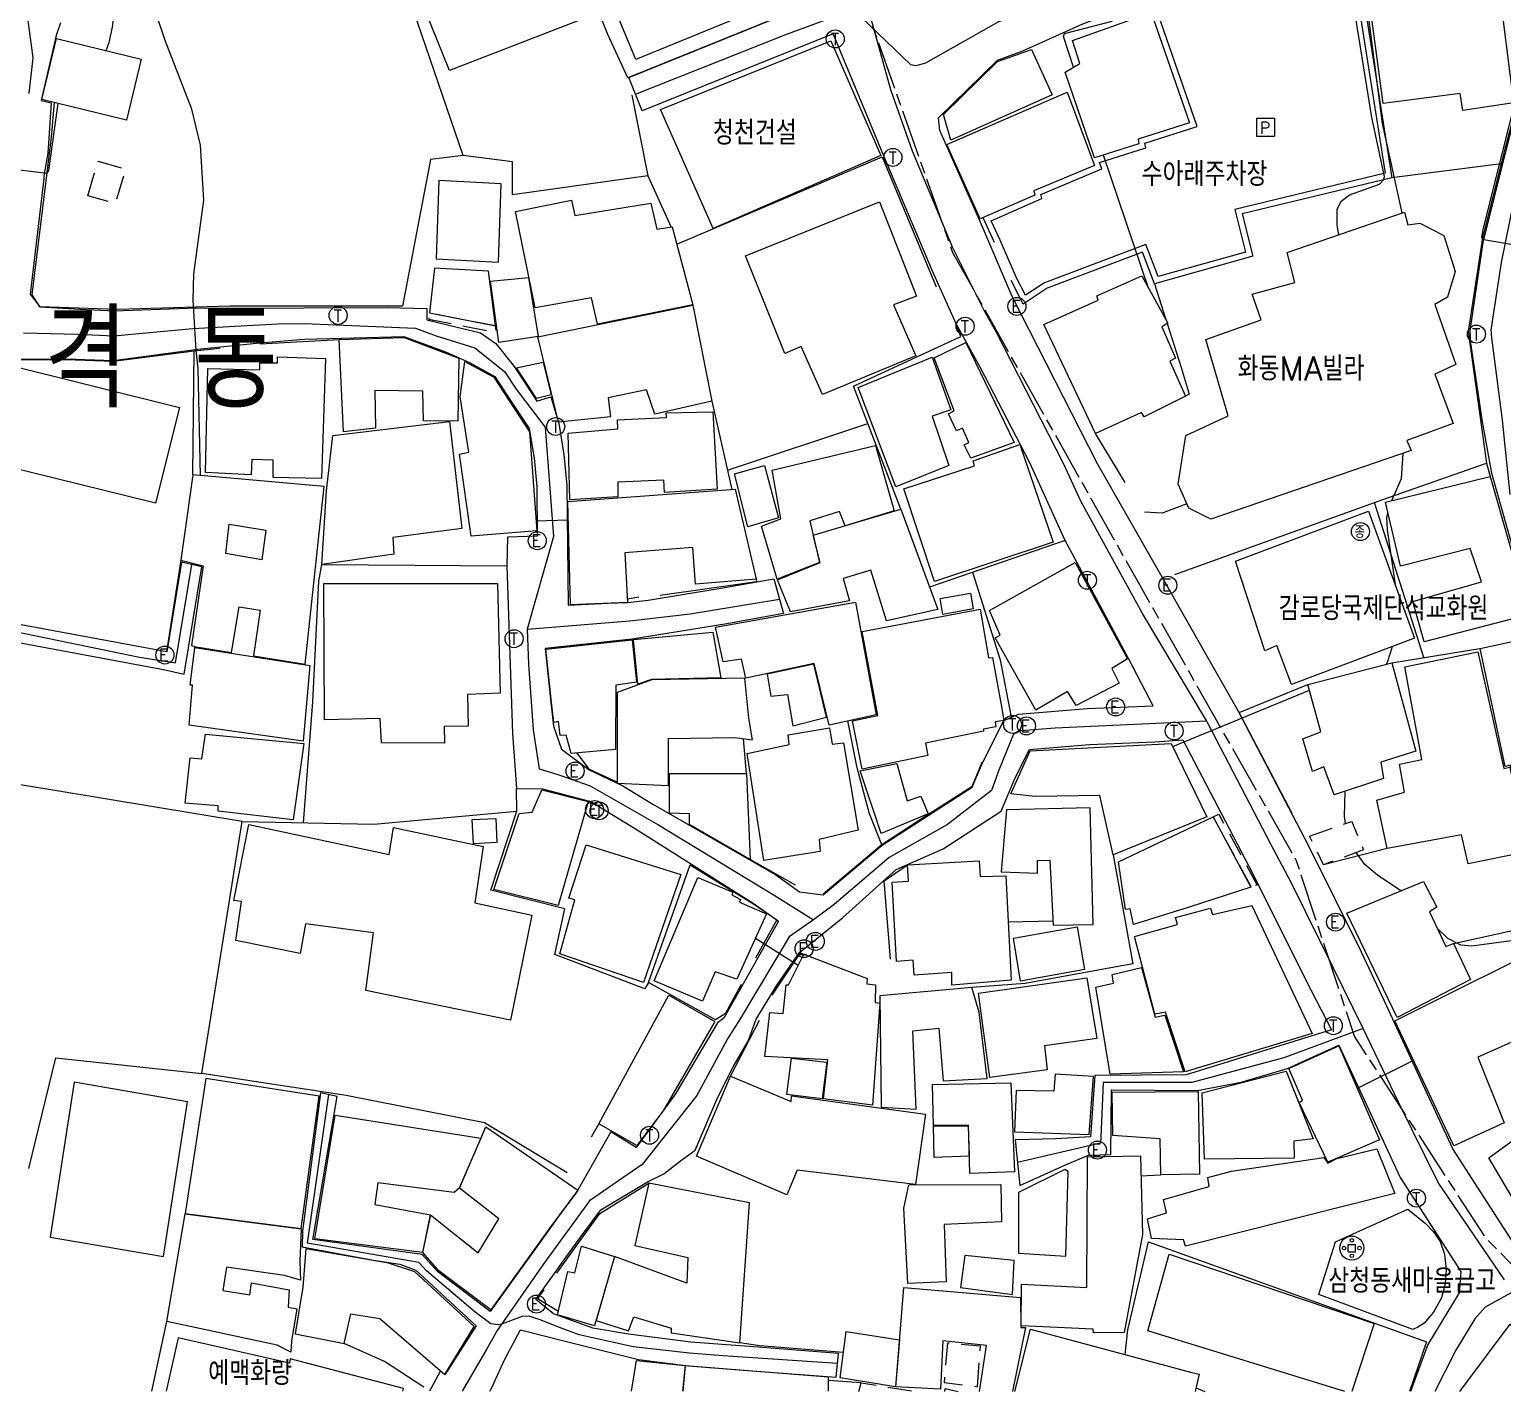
# Model space of a CAD drawing. Header units: feet. Extents: x 197796 to 199821, y 552499 to 555392.
# Drawn here: x 198303.2 to 198426, y 553383.3 to 553496.8 of the extents above; entities that cross this region are included whole.
import ezdxf

# ---------------------------------------------------------------- set-up
doc = ezdxf.new("R2010")
doc.units = ezdxf.units.FT
doc.header["$MEASUREMENT"] = 0
doc.linetypes.add('ANYANG3', pattern=[3, 2, -1])
doc.linetypes.add('JEON', pattern=[12, 4, -0.5, 1, -0.5, 4, -0.5, 1, -0.5])
for name, color, linetype in [('AAA001', 7, 'CONTINUOUS'), ('AAA002', 7, 'CONTINUOUS'), ('AAA004', 7, 'ANYANG3'), ('AAA008', 7, 'CONTINUOUS'), ('AAB124', 7, 'CONTINUOUS'), ('AAB220', 5, 'CONTINUOUS'), ('AAC001', 7, 'CONTINUOUS'), ('AD002', 7, 'CONTINUOUS'), ('AD0022', 1, 'CONTINUOUS'), ('AE230', 7, 'CONTINUOUS'), ('AE2301', 7, 'CONTINUOUS'), ('AZ0202', 7, 'CONTINUOUS'), ('AZ0203', 7, 'CONTINUOUS'), ('CAA001', 7, 'CONTINUOUS'), ('CAA002', 30, 'CONTINUOUS'), ('EA0018', 7, 'JEON'), ('ZC002', 7, 'CONTINUOUS'), ('ZC005', 7, 'CONTINUOUS'), ('ZC251', 7, 'CONTINUOUS')]:
    doc.layers.add(name, color=color, linetype=linetype)
doc.styles.add('GHS', font='ROMANS', dxfattribs={"bigfont": 'NGSW.shx'})
doc.styles.add('NGSW', font='ROMANS.shx', dxfattribs={"bigfont": 'NGSW.shx'})

# ---------------------------------------------------------------- blocks, each defined once
blk = doc.blocks.new('AAB124')
at = {"layer": 'AAB124'}
blk.add_circle((0, 0), 0.75, dxfattribs=at)
at = {"layer": 'AAB124', "style": 'GHS'}
blk.add_text('종', height=1, dxfattribs=at).set_placement((-0.49, -0.53))
blk = doc.blocks.new('AE2301')
at = {"layer": 'AE2301'}
for points in [[(-0.77, 0.83), (0.73, 0.83)], [(-0.77, 0.83), (-0.77, -0.67)], [(0.73, 0.83), (0.73, -0.67)], [(-0.77, -0.67), (0.73, -0.67)]]:
    blk.add_lwpolyline(points, dxfattribs=at)
at = {"layer": 'AE2301', "style": 'GHS'}
blk.add_text('P', height=1, dxfattribs=at).set_placement((-0.51, -0.48))
blk = doc.blocks.new('AAB220')
at = {"layer": 'AAB220'}
for points in [[(-0.3, -0.3), (-0.3, 0.3)], [(-0.3, 0.3), (0.3, 0.3)], [(0.3, -0.3), (0.3, 0.3)], [(-0.3, -0.3), (0.3, -0.3)]]:
    blk.add_lwpolyline(points, dxfattribs=at)
for centre, radius in [((0, 0), 1), ((-0.65, 0), 0.15), ((0, 0.65), 0.15), ((0.65, 0), 0.15), ((0, -0.65), 0.15)]:
    blk.add_circle(centre, radius, dxfattribs=at)
blk = doc.blocks.new('AZ0203')
at = {"layer": 'AZ0203'}
blk.add_circle((0, 0), 0.75, dxfattribs=at)
at = {"layer": 'AZ0203', "style": 'GHS'}
blk.add_text('T', height=1, dxfattribs=at).set_placement((-0.36, -0.52))
blk = doc.blocks.new('AZ0202')
at = {"layer": 'AZ0202'}
blk.add_circle((0, 0), 0.75, dxfattribs=at)
at = {"layer": 'AZ0202', "style": 'GHS'}
blk.add_text('E', height=1, dxfattribs=at).set_placement((-0.5, -0.48))

msp = doc.modelspace()

# ---------------------------------------------------------------- linework, layer by layer
at = {"layer": 'AAA001', "color": 255, "flags": 128}
for points in [[(198362.43, 553506.32), (198365.3, 553499.06), (198353.74, 553494.34), (198351.04, 553500.84), (198350.63, 553500.61), (198349.58, 553503.15), (198354.41, 553505.22), (198355.26, 553503.43)], [(198416.05, 553490.68), (198414.75, 553500.47), (198418.82, 553501.06), (198421.19, 553501.38), (198421.4, 553500.24), (198425.66, 553500.64), (198426.91, 553490.71), (198422.7, 553490.08), (198422.47, 553491.5)], [(198304.23, 553491), (198305.44, 553496.1), (198312.51, 553494.37), (198311.28, 553489.29)], [(198342.29, 553477.43), (198342.52, 553483.97), (198337.33, 553484.25), (198337.1, 553477.72)], [(198348.38, 553482.6), (198348.66, 553481.34), (198354.99, 553482.35), (198355.49, 553480.19), (198356.77, 553480.38), (198358.5, 553473.88), (198350.55, 553472.26), (198350.04, 553474.47), (198345.34, 553473.64), (198343.71, 553481.67)], [(198369.32, 553466.41), (198367.54, 553470.42), (198366.17, 553469.84), (198362.9, 553477.96), (198374.06, 553482.48), (198377.14, 553474.6), (198375.24, 553473.89), (198377.08, 553469.63)], [(198342.05, 553472.13), (198341.47, 553476.68), (198336.97, 553476.94), (198336.54, 553473.22)], [(198342.32, 553470.73), (198341.62, 553475.87), (198344.79, 553476.17), (198345.61, 553471.25)], [(198347.3, 553464.11), (198345.56, 553471.22), (198358.5, 553473.86), (198360.08, 553465.86), (198355.33, 553464.77), (198354.64, 553466.79), (198351.45, 553466.13), (198351.62, 553464.56)], [(198329.02, 553470.99), (198334.42, 553471.16), (198338.98, 553469.44), (198338.9, 553464.19), (198336.04, 553464.2), (198335.99, 553466.68), (198331.98, 553466.73), (198332.04, 553463.6), (198329.38, 553463.29)], [(198317.87, 553459.9), (198318.05, 553468.57), (198322.38, 553468.46), (198322.38, 553469.04), (198323.86, 553469.04), (198323.87, 553469.56), (198327.88, 553469.41), (198327.54, 553459.41), (198323.5, 553459.5), (198323.51, 553460.94), (198321.73, 553460.99), (198321.67, 553459.7)], [(198340.01, 553454.6), (198339.03, 553461.44), (198339.81, 553461.59), (198339.09, 553466.22), (198339.48, 553469.17), (198341.91, 553467.84), (198344.88, 553463.3), (198345.5, 553455.05)], [(198345.46, 553466.08), (198343.79, 553468.64), (198346.02, 553469.11), (198346.69, 553466.38)], [(198375.42, 553458.7), (198372.27, 553467), (198378.44, 553469.51), (198380.01, 553465.14), (198378.46, 553464.6), (198379.85, 553460.49)], [(198327.56, 553452.25), (198327.94, 553458.39), (198328.49, 553463), (198338.21, 553464.15), (198339.24, 553455.25), (198333.47, 553454.5), (198333.57, 553453.09)], [(198348.09, 553463.19), (198352.23, 553463.54), (198352.21, 553464.31), (198356.29, 553464.49), (198356.28, 553464.89), (198360.16, 553464.97), (198360.53, 553458.51), (198356.14, 553458.23), (198356.07, 553459.28), (198352.23, 553459.09), (198352.25, 553457.89), (198348.25, 553457.62)], [(198365.12, 553460.1), (198373.72, 553462.17), (198375.29, 553456.7), (198371.19, 553455.47), (198370.73, 553456.66), (198368.24, 553455.89), (198369.05, 553452.41), (198365.53, 553451.02), (198364.22, 553455.42), (198365.83, 553456.04)], [(198378.64, 553450.82), (198376.1, 553458.54), (198381.98, 553460.47), (198381.87, 553460.87), (198385.76, 553462.23), (198388.54, 553454.11)], [(198361.96, 553459.79), (198364.48, 553460.49), (198365.63, 553456.13), (198363.07, 553455.39)], [(198316.93, 553445.39), (198320.04, 553444.9), (198320.67, 553448.7), (198322.42, 553448.44), (198321.87, 553444.61), (198326.18, 553443.92), (198327.77, 553458.74), (198316.81, 553459.72), (198315.81, 553452.61), (198317.67, 553452.12), (198316.69, 553445.49)], [(198416.26, 553457.43), (198424.97, 553459.57), (198428.26, 553448.06), (198419.46, 553445.79), (198418.54, 553449.15), (198424.25, 553450.78), (198423.32, 553453.56), (198417.49, 553452.11)], [(198348.29, 553448.87), (198348.06, 553457.5), (198362.02, 553458.52), (198363.79, 553451.01), (198358.73, 553450.6), (198358.49, 553453.64), (198352.83, 553453.21), (198353.04, 553449.07)], [(198374.65, 553447.54), (198373.34, 553451.76), (198371.02, 553451.08), (198371.57, 553449.22), (198366.65, 553448.28), (198365.56, 553450.97), (198369.11, 553452.39), (198368.54, 553454.68), (198375.83, 553456.85), (198378.92, 553448.48)], [(198319.55, 553453.16), (198319.84, 553455.61), (198322.9, 553455.11), (198322.56, 553452.63)], [(198332.54, 553437.37), (198332.44, 553439.39), (198327.78, 553439.29), (198327.72, 553450.66), (198342.22, 553450.64), (198342.42, 553441.5), (198339.71, 553441.39), (198339.75, 553438.76), (198337.77, 553438.72), (198337.78, 553437.35)], [(198379.11, 553449.4), (198381.64, 553449.85), (198381.88, 553448.53), (198379.35, 553448.08)], [(198360.38, 553447), (198372.06, 553449.11), (198373.78, 553439.71), (198369.85, 553438.85), (198368.6, 553443.97), (198362.92, 553442.76), (198362.56, 553444.35), (198361.02, 553444.11)], [(198372.61, 553435.18), (198371.82, 553439.19), (198373.93, 553439.65), (198372.61, 553446.65), (198382.44, 553448.52), (198383.16, 553444.45), (198383.47, 553444.48), (198384.2, 553440.53), (198384.42, 553439.24), (198383.71, 553439.11), (198383.75, 553438.69), (198382.72, 553438.51), (198382.73, 553438.33), (198377.89, 553437.35), (198378.08, 553436.3)], [(198346.9, 553439.06), (198346.72, 553440.77), (198346.23, 553445.19), (198351.6, 553445.76), (198353.44, 553445.95), (198353.81, 553442.44), (198352.07, 553442.17), (198352.05, 553436.8), (198348.35, 553436.47), (198347.94, 553438.01), (198347.44, 553437.97), (198347.3, 553439.16)], [(198360.15, 553446.59), (198360.84, 553442.79), (198355.06, 553442.66), (198353.92, 553442.25), (198353.55, 553445.99)], [(198424.14, 553445.23), (198431.39, 553446.83), (198432.07, 553441.91), (198428.85, 553441.03), (198429.29, 553438.97), (198432.08, 553439.33), (198432.5, 553435.68), (198426.91, 553434.54), (198426.65, 553435.52), (198426.22, 553435.39)], [(198316.98, 553445.33), (198326.57, 553443.81), (198326, 553437.52), (198316.49, 553438.84), (198316.77, 553442.17), (198316.59, 553442.18)], [(198416.39, 553428.56), (198415.52, 553432.6), (198417.82, 553433.25), (198417.43, 553435.58), (198419.28, 553435.98), (198417.87, 553443.71), (198423.96, 553444.95), (198426.12, 553435.22), (198426.62, 553435.33), (198428.05, 553428.27), (198423.14, 553427.27), (198422.6, 553429.7)], [(198364.99, 553441.25), (198366.39, 553441.4), (198366.82, 553438.8), (198369.65, 553439.5), (198368.58, 553443.92), (198364.68, 553443.09)], [(198409.77, 553442.22), (198416.78, 553444.05), (198418.78, 553436.68), (198415.87, 553435.75), (198416.08, 553434.4), (198411.98, 553433.04), (198411.12, 553435.37), (198410.17, 553434.98), (198409.36, 553437.7), (198410.86, 553438.3)], [(198356.48, 553433.8), (198356.48, 553437.73), (198361.96, 553437.81), (198363.47, 553437.61), (198363.17, 553439.42), (198362.84, 553442.75), (198355.07, 553442.62), (198352.18, 553441.57), (198352.2, 553434.02)], [(198364.42, 553427.56), (198363.03, 553436.49), (198366.53, 553437.23), (198366.44, 553438.03), (198369.89, 553438.63), (198370.11, 553437.25), (198371.07, 553437.36), (198372.29, 553430.1), (198369.04, 553429.32), (198369.12, 553428.32)], [(198316.17, 553432.35), (198316.59, 553436.11), (198317.56, 553436.04), (198317.85, 553438.1), (198326.05, 553437.31), (198325.18, 553430.96), (198318.92, 553431.68), (198318.91, 553432.12)], [(198363.28, 553427.65), (198358.21, 553430.56), (198358.21, 553431.44), (198356.56, 553431.51), (198356.56, 553434.81), (198362.97, 553434.81)], [(198374.2, 553429.8), (198372.44, 553435.04), (198375.51, 553435.64), (198376.37, 553432.54), (198377.52, 553432.93), (198378.11, 553431.44)], [(198345.9, 553433.44), (198349.77, 553432.48), (198347.27, 553423.82), (198341.89, 553425.13), (198344.01, 553431.48), (198345.11, 553431.59)], [(198340.2, 553428.96), (198340.11, 553430.97), (198342.07, 553431.06), (198342.16, 553429.05)], [(198405.03, 553425.35), (198399.89, 553423.67), (198395.25, 553422.22), (198394.96, 553423.52), (198394.56, 553423.48), (198393.99, 553427.46), (198401.88, 553431.19)], [(198343.28, 553414.26), (198331.24, 553416.73), (198331.88, 553421.54), (198326.19, 553422.29), (198325.75, 553419.82), (198320.38, 553420.9), (198320.87, 553424.14), (198320.23, 553424.22), (198321.47, 553430.55), (198333.19, 553428.05), (198333.54, 553430.32), (198341.02, 553428.72), (198340.32, 553424.02), (198345.06, 553422.99)], [(198354.37, 553417.39), (198347.4, 553419.78), (198348.65, 553424.28), (198348.16, 553424.41), (198349.6, 553428.87), (198357.5, 553426.38)], [(198375.11, 553425.74), (198376.47, 553425.85), (198376.4, 553427.21), (198382.37, 553427.54), (198382.46, 553426.22), (198384.6, 553426.28), (198385.05, 553417.58), (198380.1, 553417.18), (198380.08, 553418.23), (198376.96, 553418), (198376.88, 553419.24), (198375.47, 553419.15)], [(198355.28, 553417.53), (198358.92, 553426.14), (198361.82, 553424.91), (198361.76, 553424.71), (198362.46, 553424.32), (198362.39, 553424.09), (198364.65, 553423.11), (198362.17, 553417.67), (198360.37, 553418.27), (198359.29, 553415.82)], [(198385.82, 553417.51), (198385.22, 553421.09), (198390.55, 553422.04), (198391.14, 553418.46)], [(198364.93, 553414.88), (198366.04, 553414.8), (198366.29, 553417.2), (198366.47, 553417.19), (198367.75, 553419.75), (198373.02, 553417.71), (198373.01, 553417.29), (198373.73, 553417.2), (198373.71, 553415.71), (198374.09, 553415.68), (198373.48, 553407.16), (198369.4, 553407.7), (198369.76, 553410.94), (198364.5, 553411.23)], [(198393.29, 553409.76), (198392.09, 553416.99), (198393.58, 553417.34), (198393.46, 553418.06), (198395.91, 553418.65), (198397.04, 553414.49), (198397.85, 553414.67), (198399.41, 553409.93)], [(198383.27, 553409.48), (198382.31, 553416.49), (198391.35, 553417.77), (198392.18, 553412.71), (198387.82, 553412.11), (198388.03, 553410.1)], [(198353.84, 553403.8), (198350.65, 553405.62), (198356.5, 553416.32), (198360.34, 553414.13), (198356.01, 553406.7)], [(198374.1, 553416.28), (198374.2, 553407.01), (198377.13, 553406.82), (198376.85, 553413.37), (198379.01, 553413.57), (198379.37, 553409.18), (198383.05, 553409.39), (198382.37, 553414.93), (198381.76, 553416.96)], [(198366.72, 553411.09), (198369.68, 553410.75), (198369.29, 553407.7), (198366.33, 553408.06)], [(198401.17, 553402.65), (198400.97, 553408.2), (198407.98, 553410.01), (198410.23, 553404.37), (198408.61, 553404.16), (198408.64, 553402.74)], [(198327.35, 553407.91), (198317.89, 553409.4), (198316.18, 553398.13), (198325.84, 553396.88)], [(198358.79, 553402.92), (198361.64, 553409.57), (198366.7, 553407.46), (198366.72, 553407.95), (198377.89, 553406.42), (198377.05, 553400.55), (198367.2, 553401.74), (198366.34, 553399.68)], [(198385.31, 553401.6), (198381.6, 553401.48), (198381.47, 553405.49), (198378.57, 553405.48), (198378.49, 553408.88), (198385, 553409.02)], [(198391.55, 553404.72), (198391.91, 553409.54), (198388.7, 553409.75), (198388.59, 553408.33), (198385.45, 553408.38), (198385.33, 553404.93)], [(198393.51, 553404.64), (198393.45, 553408.25), (198400.64, 553408.29), (198400.75, 553401.4), (198397.51, 553401.36), (198397.46, 553404.36)], [(198335.96, 553394.88), (198326.98, 553396.03), (198328.68, 553406.33), (198340.82, 553404.42), (198339.01, 553400.25), (198338.61, 553399.89), (198332.23, 553400.69), (198331.97, 553398.88), (198336.61, 553398.03)], [(198378.63, 553402.79), (198378.57, 553405.44), (198381.45, 553405.45), (198381.55, 553402.9)], [(198385.86, 553388.78), (198385.9, 553392.23), (198391.34, 553391.97), (198391.41, 553402.85), (198395.81, 553402.93), (198396, 553396.38), (198394.45, 553388.2), (198391.91, 553388.17), (198391.88, 553388.5)], [(198385.66, 553394.82), (198389.61, 553394.57), (198389.8, 553401.64), (198389.51, 553401.81), (198385.65, 553399.88)], [(198353.12, 553388.36), (198353.57, 553389.53), (198356.7, 553388.57), (198356.69, 553388.18), (198362.41, 553387.35), (198363.22, 553399.01), (198354.82, 553400.65), (198353.66, 553395.47), (198358.09, 553394.47), (198357.99, 553392.33), (198351.97, 553394.55), (198350.44, 553389.22)], [(198384.17, 553400.55), (198384.23, 553397.45), (198379.44, 553397.21), (198379.62, 553392.43), (198376.41, 553392.29), (198376.09, 553398.59), (198376.51, 553400.53)], [(198314.63, 553389.14), (198316.16, 553398.1), (198325.83, 553396.86), (198325.74, 553394.15), (198325.77, 553392.58), (198324.44, 553392.97), (198319.61, 553393.67), (198319.31, 553391.7), (198321.55, 553391.34), (198321.69, 553392.34), (198324.84, 553391.76), (198324.75, 553390.31), (198325.47, 553390.18), (198325.03, 553387.5), (198324.99, 553386.57), (198323.85, 553387.15)], [(198347.22, 553389.69), (198348.06, 553393.3), (198348.67, 553393.19), (198349.22, 553395.41), (198351.96, 553394.55), (198350.29, 553388.76)], [(198381.17, 553394.62), (198380.8, 553391.97), (198385.16, 553391.38), (198385.28, 553394.22)], [(198375.4, 553383.69), (198370.79, 553384.43), (198371.29, 553388.3), (198375.73, 553387.61)]]:
    msp.add_lwpolyline(points, close=True, dxfattribs=at)
for points in [[(198412.86, 553383.3), (198396.42, 553388.34), (198398.22, 553394.74), (198415.3, 553388.97), (198413.43, 553383.3)], [(198382.41, 553383.3), (198382.98, 553387.14), (198379.34, 553387.53), (198379.15, 553383.49), (198375.42, 553383.69), (198376.09, 553391.97), (198385.81, 553391.14), (198385.85, 553388.62), (198386.23, 553388.62), (198385.15, 553383.3)], [(198385.35, 553383.3), (198386.65, 553388.48), (198400.11, 553384.89), (198400.71, 553384.73), (198400.39, 553383.3)], [(198353.38, 553383.31), (198353.79, 553385.89), (198357.85, 553385.45), (198357.64, 553383.31)], [(198369.82, 553383.31), (198369.81, 553384.5), (198357.86, 553385.43), (198357.67, 553383.31)]]:
    msp.add_lwpolyline(points, dxfattribs=at)
at = {"layer": 'AAA002', "color": 255, "flags": 128}
msp.add_lwpolyline([(198418.39, 553461.73), (198401.69, 553456.02), (198399.85, 553456.94), (198398.96, 553458.94), (198399.59, 553462.98), (198403.14, 553464.64), (198401.27, 553470.98), (198405.88, 553472.62), (198405.13, 553474.76), (198408.69, 553475.74), (198408.04, 553478.24), (198417.82, 553481.6), (198418.12, 553480.54), (198419.11, 553480.7), (198421.11, 553479.66), (198422.05, 553476.65), (198421.42, 553474.53), (198420.35, 553473.92), (198422.12, 553468.91), (198420.37, 553468.11), (198421.89, 553463.99), (198418.04, 553462.56)], close=True, dxfattribs=at)
at = {"layer": 'AAA004', "color": 255, "flags": 128}
for points in [[(198308.04, 553482.97), (198308.91, 553485.85), (198311.2, 553485.2), (198310.33, 553482.32)], [(198342.05, 553472.12), (198336.54, 553473.19), (198336.48, 553472.7), (198342.12, 553471.59)], [(198405.05, 553425.36), (198401.89, 553431.2), (198402.35, 553431.42), (198405.54, 553425.51)], [(198409.92, 553429.58), (198413.43, 553430.82), (198414.41, 553428.46), (198411.08, 553427.2)], [(198382.24, 553383.69), (198382.48, 553387.06), (198379.72, 553387.33), (198379.44, 553384.05)]]:
    msp.add_lwpolyline(points, close=True, dxfattribs=at)
for points in [[(198372.34, 553383.3), (198372.52, 553384.01), (198377.05, 553383.3)], [(198379.5, 553383.3), (198379.54, 553383.54), (198380.62, 553383.3)]]:
    msp.add_lwpolyline(points, dxfattribs=at)
at = {"layer": 'AAA008', "color": 255, "flags": 128}
for points in [[(198338.22, 553493.41), (198333.63, 553504.79), (198344.71, 553509.27), (198349.5, 553497.77)], [(198392, 553486.13), (198389.53, 553493.28), (198390.77, 553494.01), (198390.14, 553495.93), (198396.71, 553498.25), (198399.91, 553489.06), (198395.62, 553487.69), (198395.69, 553487.31)], [(198360.19, 553480.26), (198355.81, 553490.17), (198370, 553495.9), (198374.17, 553486.32)], [(198379.4, 553489.76), (198383.89, 553494.18), (198386.74, 553495.17), (198388.45, 553491.39), (198380.02, 553487.61)], [(198382.46, 553481.05), (198379.68, 553487.24), (198389.71, 553491.6), (198392, 553485.51), (198386.94, 553483.38), (198387.02, 553483.03)], [(198392.08, 553463.15), (198387.77, 553472.25), (198392.28, 553474.26), (198392.17, 553474.63), (198395.93, 553476.3), (198398.11, 553472.35), (198397.61, 553472.06), (198398.75, 553469.45), (198398.27, 553469.19), (198399.56, 553466.27), (198396.14, 553464.56), (198395.91, 553464.9)], [(198378.61, 553469.47), (198381.26, 553470.74), (198385.28, 553462.42), (198381.68, 553461.09), (198381.13, 553462.21), (198381.52, 553462.4), (198380.98, 553463.61), (198380.47, 553463.38), (198379.82, 553464.8), (198380.29, 553465.06)], [(198313.7, 553457.34), (198300.96, 553460.48), (198298.53, 553450.22), (198286.54, 553453.24), (198288.63, 553461.67), (198290.14, 553461.27), (198292.05, 553468.9), (198300.26, 553466.96), (198300.85, 553469.03), (198315.69, 553465.33)], [(198403.73, 553452.51), (198414.82, 553456.69), (198418.66, 553446.1), (198408.4, 553442.23), (198407.18, 553445.49), (198406.19, 553445.05)], [(198387.09, 553440.08), (198383.71, 553446.12), (198384.13, 553446.34), (198383.24, 553448.39), (198390.37, 553452.4), (198394.73, 553444.37), (198393.43, 553443.58), (198394.04, 553442.33), (198390.45, 553440.48), (198389.74, 553441.65)], [(198393.55, 553428.03), (198392.42, 553432.99), (198387.05, 553432.89), (198385.01, 553433.12), (198386.61, 553436.7), (198398.38, 553437.32), (198401.34, 553431.21)], [(198387.24, 553426.51), (198387.23, 553427.56), (198388.25, 553427.58), (198388.55, 553422.17), (198391.88, 553422.22), (198391.63, 553431.96), (198384.64, 553431.79), (198384.2, 553426.61)], [(198413.02, 553423.16), (198419.41, 553425.82), (198420.54, 553423.68), (198419.93, 553423.27), (198421.29, 553420.39), (198421.93, 553420.64), (198423.34, 553417.63), (198417.21, 553414.46)], [(198410.14, 553413.15), (198399.55, 553409.93), (198397.91, 553414.93), (198397.03, 553414.75), (198395.33, 553421.23), (198398.9, 553422.23), (198398.75, 553422.82), (198401.67, 553423.59), (198401.82, 553423.07), (198405.11, 553423.81)], [(198421.95, 553403.76), (198417.03, 553414.2), (198431.62, 553421.47), (198435.89, 553412.22), (198430.99, 553410.13), (198429.39, 553413.57), (198423.94, 553411.16), (198426.13, 553405.7)], [(198304.92, 553396.17), (198314.37, 553394.55), (198316.36, 553407.45), (198306.9, 553409.07)], [(198424.86, 553402.76), (198434.61, 553409.85), (198438.35, 553404.84), (198435.97, 553402.97), (198436.62, 553401.98), (198433.44, 553399.45), (198432.18, 553400.94), (198427.77, 553397.82)], [(198341.64, 553390.09), (198337.32, 553393.34), (198335.97, 553394.88), (198336.63, 553398.01), (198340.59, 553394.84), (198342.31, 553397.69), (198339.03, 553400.24), (198341.23, 553405.36), (198348.91, 553400.09), (198346.57, 553396.95)], [(198415.53, 553403.52), (198417.02, 553399.79), (198399.57, 553395.4), (198399.41, 553395.95), (198396.73, 553396.04), (198396.41, 553397.7), (198397.98, 553398.18), (198397.75, 553399.31), (198401.55, 553400.39), (198401.43, 553401.12), (198403.4, 553401.65), (198411.11, 553402.81), (198411.45, 553402.33), (198412.18, 553402.72)], [(198412.09, 553395.78), (198418.11, 553398.5), (198419.56, 553397.33), (198420.25, 553396.6), (198420.8, 553395.81), (198421.17, 553394.73), (198421.32, 553393.44), (198421.22, 553392.26), (198420.91, 553391.09), (198420.24, 553389.91), (198419.47, 553389), (198418.95, 553388.66), (198418.58, 553388.48), (198418.54, 553388.45), (198410.7, 553391.37)], [(198329.42, 553387.29), (198329.99, 553389.77), (198332.4, 553389.39), (198337.82, 553384.71), (198340.27, 553388.71), (198335.33, 553393.28), (198333.13, 553394), (198326.24, 553395.19), (198325.97, 553392), (198325.35, 553388.11)]]:
    msp.add_lwpolyline(points, close=True, dxfattribs=at)
for points in [[(198408.2, 553410.21), (198412.36, 553412.11), (198415.74, 553404.26), (198411.43, 553402.42), (198409.04, 553407.39), (198409.32, 553407.57), (198408.2, 553410.21)], [(198334.32, 553383.31), (198334.38, 553383.54), (198324.93, 553386.02), (198324.86, 553385.65), (198315.57, 553387.78), (198314.58, 553383.32)]]:
    msp.add_lwpolyline(points, dxfattribs=at)
at = {"layer": 'AAC001', "color": 255, "flags": 128}
for points in [[(198353.4, 553491.35), (198354.74, 553484.64), (198343.46, 553483.06), (198343.45, 553485.8), (198339.35, 553486.34), (198332.79, 553505.52), (198344.55, 553511.9), (198348.29, 553514.23)], [(198370.4, 553500.25), (198370.51, 553499.85), (198366.78, 553498.34), (198353.07, 553492.81), (198351.42, 553496.43), (198348.17, 553504.57), (198344.94, 553512.14)], [(198425.92, 553501.44), (198427.71, 553495.79), (198427.8, 553492.93), (198426.23, 553486.98), (198424.34, 553479.46), (198423.15, 553471.65), (198424.68, 553460.69)], [(198414.21, 553500.74), (198416.78, 553484.48), (198404.3, 553481.46), (198405.18, 553477.93), (198396.99, 553475.63), (198395.99, 553478.28), (198388.05, 553475.28), (198386.04, 553473.95), (198385.04, 553475.91)], [(198339.35, 553486.34), (198336.63, 553486), (198334.3, 553473.78), (198319.89, 553473.77), (198310.5, 553473.5), (198304.04, 553473.71), (198303.4, 553474.71), (198305.01, 553487.86), (198305.27, 553490.75)], [(198357.15, 553478.95), (198374.29, 553486.23), (198378.79, 553475.38)], [(198425.89, 553485.63), (198416.78, 553484.48)], [(198354.74, 553484.64), (198356.68, 553480.37)], [(198383.66, 553479.07), (198382.69, 553481.15)], [(198396.99, 553475.63), (198397.94, 553472.65)], [(198375.83, 553456.85), (198371.89, 553467.09), (198380.83, 553471.24), (198380.45, 553472.25)], [(198398.05, 553472.32), (198399.21, 553468.67), (198399.89, 553466.44), (198399.56, 553466.27)], [(198297.91, 553470.71), (198297.8, 553470.33), (198301.34, 553469.32), (198307.01, 553469.3), (198310.2, 553469.2), (198316.92, 553470.05)], [(198316.81, 553459.72), (198316.92, 553470.05), (198319.07, 553470.28)], [(198322.41, 553470.62), (198329.02, 553470.99)], [(198360.08, 553465.86), (198361.75, 553458.5)], [(198361.39, 553460.11), (198373.08, 553463.98)], [(198394.55, 553459.08), (198392.08, 553463.15)], [(198398.68, 553451.4), (198416.03, 553457.65), (198424.68, 553460.69), (198424.97, 553459.57)], [(198399.69, 553457.29), (198397.64, 553456.52), (198396.15, 553456.59)], [(198419.44, 553444.48), (198415.34, 553457.4)], [(198389.53, 553454.25), (198378.23, 553450.35)], [(198315.81, 553452.61), (198314.62, 553444.96)], [(198326.03, 553430.71), (198326.82, 553440.78), (198327.3, 553450.85), (198327.56, 553452.25)], [(198327.56, 553452.25), (198342.98, 553452.13), (198343.46, 553438.15)], [(198363.79, 553451.01), (198363.8, 553450.8), (198355.77, 553449.64)], [(198381.82, 553451.59), (198384.13, 553444.28), (198385.04, 553439.5)], [(198353.99, 553449.5), (198353.02, 553449.35)], [(198416.78, 553444.05), (198424.29, 553445.27)], [(198408.47, 553431.49), (198404.05, 553439.9), (198409.77, 553442.22)], [(198374.26, 553428.88), (198373.24, 553431.45), (198372.19, 553435.29), (198371.41, 553439.19)], [(198362.97, 553434.81), (198362.73, 553437.71)], [(198352.2, 553434.09), (198349.88, 553435.16), (198348.84, 553436.51)], [(198382.62, 553435.76), (198382.6, 553435.73), (198381.76, 553433.71), (198377.71, 553431.11), (198374.26, 553428.87), (198369.35, 553424.76)], [(198320.91, 553430.81), (198302.26, 553433.9), (198301.51, 553428.04), (198292.46, 553428.76), (198291.7, 553424.53)], [(198348.01, 553401.52), (198341.12, 553405.68), (198329.58, 553407.98), (198317.55, 553409.79), (198320.91, 553430.81), (198331.89, 553430.6), (198343.81, 553431.68), (198343.8, 553433.55)], [(198354.8, 553417.4), (198354.49, 553416.86), (198346.98, 553419.71), (198347.83, 553423.54), (198341.66, 553425.09), (198343.81, 553431.68)], [(198416.39, 553428.56), (198411.08, 553427.2)], [(198362.53, 553417.22), (198361.19, 553414.78), (198360.38, 553414.27), (198354.8, 553417.4), (198358.26, 553427.19), (198363.65, 553423.9), (198365.5, 553422.6), (198363.73, 553419.42)], [(198367.06, 553425.5), (198363.28, 553427.65)], [(198374.98, 553419.34), (198374.44, 553425.87), (198376.4, 553427.21)], [(198393.55, 553428.03), (198395.17, 553418.94), (198386.21, 553417.31), (198381.76, 553416.96)], [(198388.53, 553422.5), (198384.8, 553422.42)], [(198421.93, 553420.64), (198430.98, 553422.65), (198431.62, 553421.47)], [(198365.1, 553416.34), (198367.47, 553419.86), (198367.75, 553419.75)], [(198361.64, 553409.57), (198364.05, 553414.24)], [(198303.14, 553401.89), (198305.37, 553411.11), (198317.55, 553409.79)], [(198350.65, 553405.62), (198350.01, 553404.49)], [(198347.15, 553393.16), (198349.42, 553396.3), (198350.74, 553398.13), (198354.82, 553400.65)], [(198395.86, 553401.27), (198397.51, 553401.36)], [(198394.53, 553386.38), (198394.77, 553388.43), (198396.48, 553395.78), (198419.66, 553387.42), (198418.26, 553383.3)], [(198347.29, 553389.97), (198345.54, 553391.02), (198346.09, 553391.76)], [(198313.4, 553383.32), (198314.63, 553389.14)], [(198336.08, 553383.65), (198332.78, 553385.78), (198329.42, 553387.29)], [(198371.06, 553386.54), (198364.09, 553387.11), (198362.41, 553387.35)], [(198372.52, 553384.01), (198369.81, 553384.21)], [(198400.46, 553383.61), (198401.19, 553383.3)]]:
    msp.add_lwpolyline(points, dxfattribs=at)
at = {"layer": 'AD002', "color": 255, "flags": 128}
for points in [[(198353.71, 553491.45), (198366.26, 553496.42), (198371.23, 553498.25), (198371.87, 553498.22), (198372.58, 553497.82), (198376.64, 553493.92), (198377.13, 553493.83), (198377.93, 553494.05), (198384.02, 553497.51), (198390.14, 553499.75), (198393.61, 553501.05), (198397.1, 553501.48), (198407.74, 553502.78), (198412.29, 553503.33), (198420.24, 553504.41), (198422.85, 553504.78), (198426, 553506.69), (198427.81, 553509)], [(198426.17, 553392.61), (198420.63, 553400.72), (198417.32, 553407.42), (198414.38, 553413.56), (198411.9, 553418.58), (198408.41, 553425.67), (198406.69, 553428.93), (198401.44, 553439), (198401.34, 553439.18), (198396, 553448.15), (198390.87, 553457.46), (198389.41, 553460.67), (198383.79, 553471.62), (198382.8, 553473.41), (198380.18, 553478.64), (198376.82, 553486.7), (198375, 553491.82), (198372.95, 553499.22)], [(198303, 553498.01), (198303.48, 553494.48), (198303.12, 553491.51)], [(198427.07, 553483.16), (198425.89, 553477.4), (198425.03, 553471.77), (198425.05, 553471.54), (198425.05, 553471.35), (198425.97, 553464.28), (198426.61, 553458.08)], [(198302.69, 553471.54), (198307.21, 553471.44), (198310.23, 553471.31), (198316.82, 553471.91), (198323.86, 553472.3), (198326.1, 553472.32), (198335.36, 553471.94), (198337.09, 553471.31), (198340.33, 553470.31), (198342.79, 553468.33), (198343.77, 553466.84), (198346.19, 553463.69), (198346.52, 553459.29), (198346.87, 553454.58), (198344.67, 553446.84), (198344.8, 553443.94), (198345.17, 553438.45), (198345.67, 553435.19), (198347.25, 553434.73), (198349.93, 553433.79), (198355.57, 553430.55), (198365.29, 553424.67), (198368.55, 553422.62)], [(198244.2, 553457.69), (198260.72, 553454.04), (198268.57, 553450.85), (198275.38, 553448.73), (198280.73, 553446.87), (198284.48, 553450.67), (198285.45, 553451.04), (198287.03, 553450.83), (198294.48, 553449.23), (198295.23, 553448.93), (198297.23, 553447.75), (198297.92, 553447.49), (198305.64, 553445.9), (198312.35, 553444.52), (198315.36, 553444.03), (198316.71, 553452.24)], [(198344.67, 553446.84), (198351.52, 553447.41), (198353.24, 553447.53), (198358.27, 553448.13), (198365.72, 553449.36)], [(198401.34, 553439.18), (198388.7, 553438.59), (198385.84, 553438.36), (198385.22, 553438.1), (198384.01, 553435.09), (198383.4, 553433.4), (198379.72, 553430.57), (198374.87, 553427.82), (198370.27, 553423.89), (198368.55, 553422.62), (198366.52, 553421.2), (198362.43, 553414.37), (198361.4, 553412.69), (198358.82, 553407.98), (198354.26, 553402.22), (198349.89, 553399.19), (198346.07, 553393.97), (198342.17, 553388.38), (198341.33, 553386.84), (198339.25, 553383.31)], [(198414.38, 553413.56), (198407.77, 553411.11), (198400.09, 553409.04), (198392.7, 553409.05), (198392.52, 553404.49), (198392.49, 553404), (198385.57, 553402.37)], [(198370.56, 553385.62), (198361.01, 553386.27), (198358.22, 553386.49), (198353.53, 553387.01), (198349.01, 553388.03), (198347.37, 553388.62), (198345.78, 553389.28), (198344.84, 553389.56), (198344.27, 553389.55), (198342.55, 553388.9), (198342.28, 553388.86), (198341.65, 553388.93), (198340.36, 553389.91), (198336.3, 553393.36), (198335.66, 553394.06), (198326.37, 553395.66), (198328.14, 553408.04)], [(198426.74, 553391.53), (198424.55, 553390.31), (198423.71, 553389.34), (198422.1, 553386.73), (198420.37, 553383.3)]]:
    msp.add_lwpolyline(points, dxfattribs=at)
at = {"layer": 'AD0022', "color": 255, "flags": 128}
for points in [[(198427.96, 553394.07), (198421.86, 553403.53), (198419.57, 553408.51), (198416.36, 553415.43), (198414.24, 553419.93), (198409.83, 553428.82), (198403.96, 553440.03), (198397.17, 553451.95), (198392.23, 553460.63), (198385.13, 553474.57), (198382.46, 553480.82), (198379.08, 553488.41), (198378.99, 553489.47), (198383.89, 553494.27), (198386.02, 553495.05), (198391.01, 553497.3), (198393.87, 553498.38), (198400.84, 553499.25), (198410.14, 553500.9), (198418.76, 553501.46), (198423.43, 553501.98), (198425.72, 553502.2), (198427.05, 553498.24)], [(198305.76, 553497.39), (198305.42, 553496.33), (198304.16, 553490.93), (198305, 553490.71), (198304.71, 553486.52), (198304.39, 553484.65), (198304.39, 553484.41), (198303.23, 553474.77), (198304.04, 553473.71), (198307.41, 553473.53), (198310.26, 553473.38), (198316.39, 553473.61), (198326.07, 553473.62), (198333.03, 553473.66), (198336.33, 553473.57), (198336.31, 553472.64), (198340.78, 553471.55), (198342.08, 553470.67), (198343.59, 553468.74), (198344.52, 553467.34), (198345.5, 553465.85), (198346.66, 553466.22), (198347.31, 553464), (198347.75, 553461.42), (198347.98, 553458.83), (198348.09, 553448.86), (198351.45, 553449), (198353.04, 553449.07), (198354.77, 553449.26), (198360.83, 553450.26), (198365.26, 553451.05), (198366.05, 553448.14), (198361.34, 553447.3), (198353.44, 553446), (198351.6, 553445.81), (198346.18, 553445.23), (198346.67, 553440.77), (198346.88, 553438.75), (198347.54, 553436.83), (198349.86, 553435.12), (198352.66, 553433.78), (198355.15, 553432.26), (198365.41, 553426.36), (198367.39, 553424.94), (198369.36, 553424.71), (198374.29, 553428.83), (198377.74, 553431.07), (198381.8, 553433.68), (198382.65, 553435.71), (198384.42, 553439.24), (198385.66, 553439.76), (198391.38, 553440.22), (198396.89, 553440.45), (198394.84, 553444.35), (198389.51, 553454.29), (198386.59, 553460.71), (198382.46, 553468.68), (198380.48, 553472.25), (198378.47, 553476.69), (198374.46, 553486.23), (198370.19, 553496.48), (198354.27, 553490.06), (198353.15, 553492.84), (198366.78, 553498.34)], [(198427.86, 553492.9), (198425.94, 553485.44), (198424.37, 553479.07), (198423.27, 553471.72), (198423.3, 553471.25), (198423.31, 553470.88), (198424.32, 553464.14), (198425.08, 553459.86), (198428.41, 553448.07)], [(198297.99, 553470.32), (198301.35, 553469.37), (198307.01, 553469.35), (198310.2, 553469.25), (198317.23, 553470.19)], [(198317.23, 553470.19), (198322.39, 553470.72), (198326.12, 553471.02), (198334.4, 553471.24), (198337.86, 553469.97), (198339.88, 553469.07), (198341.98, 553467.91), (198343.02, 553466.33), (198344.85, 553463.58), (198345.27, 553461.1), (198345.48, 553458.71), (198345.53, 553454.59), (198343.04, 553454.51), (198342.98, 553452.13), (198343.37, 553440.61), (198343.46, 553438.15), (198343.8, 553433.55), (198345.96, 553433.53), (198350, 553432.47), (198353.85, 553430.13), (198363.6, 553423.96), (198365.65, 553422.51), (198361.08, 553414.42), (198360.54, 553414.03), (198357.04, 553408.12), (198353.76, 553403.63), (198351.67, 553404.93), (198348.82, 553399.93), (198347.28, 553397.85), (198345.89, 553395.92), (198343.38, 553392.43), (198341.6, 553389.95), (198337.2, 553393.3), (198335.93, 553394.71), (198326.81, 553395.96), (198328.84, 553407.89), (198327.44, 553408.18), (198325.94, 553396.65), (198325.92, 553395.36), (198331.86, 553394.23), (198334.07, 553393.92), (198335.4, 553393.41), (198340.44, 553388.77), (198337.82, 553384.68), (198337.45, 553385.01), (198336.53, 553383.31)], [(198298.51, 553446.42), (198314.36, 553443.48), (198316.09, 553443.1), (198317.56, 553452.04), (198315.87, 553452.43), (198314.64, 553444.96), (198297.95, 553448.04)], [(198341.6, 553383.31), (198342.82, 553386), (198344.14, 553388.43), (198347.86, 553387.48), (198353.96, 553385.95), (198358.14, 553385.42), (198363.77, 553384.98), (198370.46, 553384.48), (198370.63, 553386.47), (198363.93, 553386.98), (198358.34, 553387.41), (198353.14, 553388.07), (198350.17, 553388.58), (198346.88, 553389.76), (198345.4, 553390.97), (198347.92, 553394.46), (198349.3, 553396.38), (198350.83, 553398.45), (198354.76, 553400.81), (198356.09, 553401.43), (198357.48, 553402.51), (198358.69, 553403.42), (198360.59, 553407.83), (198361.86, 553410.37), (198363.12, 553412.5), (198363.78, 553414.33), (198365.53, 553417.2), (198367.39, 553419.89), (198370.97, 553422.79), (198375.44, 553426.8), (198379.37, 553428.54), (198384.21, 553431.66), (198385.38, 553434.46), (198386.56, 553436.82), (198391.56, 553437.23), (198397.02, 553437.45), (198399.35, 553437.61), (198405.2, 553426.46), (198409.6, 553417.58), (198411.74, 553413.45), (198399.62, 553409.7), (198392.01, 553409.64), (198391.64, 553404.53), (198388.75, 553404.35), (198385.38, 553404.28)], [(198385.38, 553404.28), (198385.76, 553400.46), (198389.5, 553402.17), (198391.48, 553403), (198393.34, 553403.05), (198393.39, 553408.45), (198400.56, 553408.38), (198404.21, 553409.07), (198408.08, 553410.22), (198412.36, 553412.17), (198415.03, 553406.41), (198417.47, 553401.12), (198422.52, 553393.29), (198422.4, 553391.53), (198419.79, 553387.2), (198418.33, 553383.3)], [(198422.44, 553383.3), (198426.64, 553388.91), (198431.17, 553383.29)]]:
    msp.add_lwpolyline(points, dxfattribs=at)
at = {"layer": 'AE230', "color": 255, "flags": 128}
msp.add_lwpolyline([(198397.31, 553498.04), (198413.79, 553500.18), (198416.21, 553484.86), (198403.69, 553481.83), (198404.57, 553478.28), (198397.3, 553476.24), (198396.28, 553478.92), (198387.82, 553475.73), (198386.23, 553474.68), (198385.48, 553476.14), (198384.12, 553479.28), (198383.36, 553480.89), (198387.6, 553482.74), (198387.52, 553483.08), (198392.59, 553485.22), (198392.39, 553485.76), (198396.26, 553486.96), (198396.19, 553487.35), (198400.55, 553488.74), (198397.31, 553498.04)], dxfattribs=at)
at = {"layer": 'CAA001', "color": 255, "elevation": 45, "flags": 128}
for points in [[(198412.35, 553479.72), (198412.23, 553480.53), (198412.21, 553481.84), (198412.54, 553482.52), (198413.26, 553483.05), (198415.76, 553483.95), (198416.12, 553484.32), (198416.18, 553484.58), (198415.12, 553489.51), (198413.46, 553499.71), (198413.32, 553499.97), (198413.11, 553500.05), (198412.2, 553500.05), (198405.74, 553499.26), (198404.88, 553499.26), (198404.67, 553499.87), (198403.99, 553503.84), (198403.64, 553505.26)], [(198416.79, 553457.56), (198417.58, 553459.41), (198417.72, 553461.5)], [(198417.11, 553450.37), (198416.42, 553455.13), (198416.37, 553456.18), (198416.46, 553456.56)], [(198416.32, 553443.93), (198416.45, 553444.18), (198416.84, 553445.41)], [(198412.92, 553430.64), (198412.83, 553431.24), (198412.88, 553433.34)], [(198417.52, 553425.03), (198415.58, 553426.33), (198414.54, 553427.23), (198413.8, 553428.23)], [(198430.13, 553420.73), (198429.26, 553420.96), (198428.45, 553421.02), (198427.34, 553420.95), (198423.45, 553420.42), (198422.53, 553420.51), (198421.46, 553421.06), (198420.58, 553421.89)]]:
    msp.add_lwpolyline(points, dxfattribs=at)
at = {"layer": 'CAA002', "color": 255, "flags": 128}
for points, elevation in [([(198309.59, 553495.08), (198309.82, 553495.74), (198310.11, 553497.02), (198310.33, 553498.82), (198310.61, 553500.45), (198311.05, 553502.37), (198311.84, 553503.84), (198313.59, 553505.88), (198313.74, 553506.1), (198313.78, 553506.28), (198313.78, 553506.46), (198313.74, 553506.62), (198313.66, 553506.74), (198312.42, 553508.12), (198312.43, 553508.23), (198312.51, 553508.38), (198325.35, 553521.31), (198325.49, 553521.39), (198325.63, 553521.38), (198327.33, 553519.38)], 41), ([(198317.44, 553459.66), (198317.24, 553468.56), (198317.09, 553470.07), (198316.84, 553474.27), (198316.88, 553476.47), (198317.71, 553482.62), (198317.45, 553487.19), (198316.71, 553490.2), (198314.5, 553495.92), (198313.59, 553498.63), (198313.26, 553500.92), (198313.44, 553503.16), (198314.08, 553505.08), (198315.23, 553506.78), (198321.51, 553514)], 42), ([(198417.65, 553481.54), (198416.01, 553489), (198414.51, 553500.59), (198414.58, 553500.74), (198414.71, 553500.8), (198421.39, 553501.76), (198421.59, 553501.83), (198421.65, 553501.94), (198420.89, 553507.76), (198420.76, 553508.69), (198419.85, 553511.38)], 46), ([(198390.24, 553493.7), (198389.4, 553496.25), (198389.49, 553496.51), (198393.47, 553497.52), (198393.47, 553497.77), (198391.38, 553503.45), (198391.19, 553503.48), (198382.33, 553500.17)], 44), ([(198292.15, 553468.88), (198292.58, 553471.19), (198293.23, 553471.95), (198294.01, 553472.12), (198296.59, 553471.67), (198297.74, 553472.52), (198301.13, 553485.23), (198301.2, 553485.29), (198304.66, 553484.85), (198304.79, 553485.09), (198305.58, 553490.67)], 41), ([(198428, 553478.7), (198424.44, 553479.3), (198424.29, 553479.48), (198424.38, 553480.17), (198427.05, 553490.79)], 47), ([(198396.5, 553475.26), (198392.74, 553486.37)], 44), ([(198345.44, 553455.88), (198348.1, 553455.95)], 43), ([(198398.51, 553437.05), (198409.9, 553441.76)], 44), ([(198367.28, 553418.81), (198363.71, 553421.05)], 43), ([(198418.59, 553410.9), (198413.9, 553408.54)], 44)]:
    msp.add_lwpolyline(points, dxfattribs=dict(at, elevation=elevation))
at = {"layer": 'EA0018', "color": 255, "flags": 128}
msp.add_lwpolyline([(198436.96, 553383.29), (198424.62, 553396.1), (198413.67, 553412.91), (198408.83, 553427.54), (198395.54, 553450.92), (198380.18, 553478.22), (198370.63, 553505.24), (198367.22, 553520.77), (198362.47, 553528.17), (198351.74, 553539.1), (198335.6, 553551.51), (198333.07, 553553.35), (198330.91, 553555.07)], dxfattribs=at)

# ---------------------------------------------------------------- block references
at = {"layer": 'AAB124', "color": 255}
msp.add_blockref('AAB124', (198414.16, 553454.98), dxfattribs=at)
at = {"layer": 'AAB220', "color": 255}
msp.add_blockref('AAB220', (198413.44, 553395.25), dxfattribs=at)
at = {"layer": 'AE2301', "color": 255}
msp.add_blockref('AE2301', (198406.27, 553488.61), dxfattribs=at)
at = {"layer": 'AZ0202', "color": 255}
for p in [(198385.52, 553473.75), (198345.53, 553454.22), (198398.1, 553450.51), (198314.48, 553444.69), (198393.75, 553440.36), (198386.31, 553438.78), (198348.68, 553435.02), (198350.3, 553431.81), (198412.09, 553422.42), (198368.71, 553420.82), (198367.77, 553420.21), (198392.23, 553403.42), (198345.46, 553390.58)]:
    msp.add_blockref('AZ0202', p, dxfattribs=at)
at = {"layer": 'AZ0203', "color": 255}
for p in [(198370.37, 553496.05), (198375.18, 553486.17), (198328.92, 553473), (198381.2, 553472.1), (198423.83, 553471.44), (198347.06, 553463.74), (198391.4, 553450.92), (198343.59, 553446.05), (198385.15, 553438.91), (198398.63, 553438.36), (198350.68, 553431.7), (198411.9, 553413.79), (198354.89, 553404.66), (198418.83, 553399.41)]:
    msp.add_blockref('AZ0203', p, dxfattribs=at)

# ---------------------------------------------------------------- texts
at = {"layer": 'ZC002', "style": 'NGSW'}
for s, p in [('청천건설', (198360.17, 553487.22)), ('화동MA빌라', (198403.91, 553467.57)), ('감로당국제단식교화원', (198407.35, 553447.58)), ('삼청동새마을금고', (198411.48, 553391.51)), ('예맥화랑', (198318.09, 553383.82))]:
    msp.add_text(s, height=2, dxfattribs=at).set_placement(p)
at = {"layer": 'ZC005', "style": 'NGSW'}
msp.add_text('수아래주차장', height=2, dxfattribs=at).set_placement((198395.92, 553483.78))
at = {"layer": 'ZC251', "style": 'NGSW'}
msp.add_text('소 격 동', height=8, dxfattribs=at).set_placement((198291.95, 553465.3))

doc.saveas('drawing.dxf')
